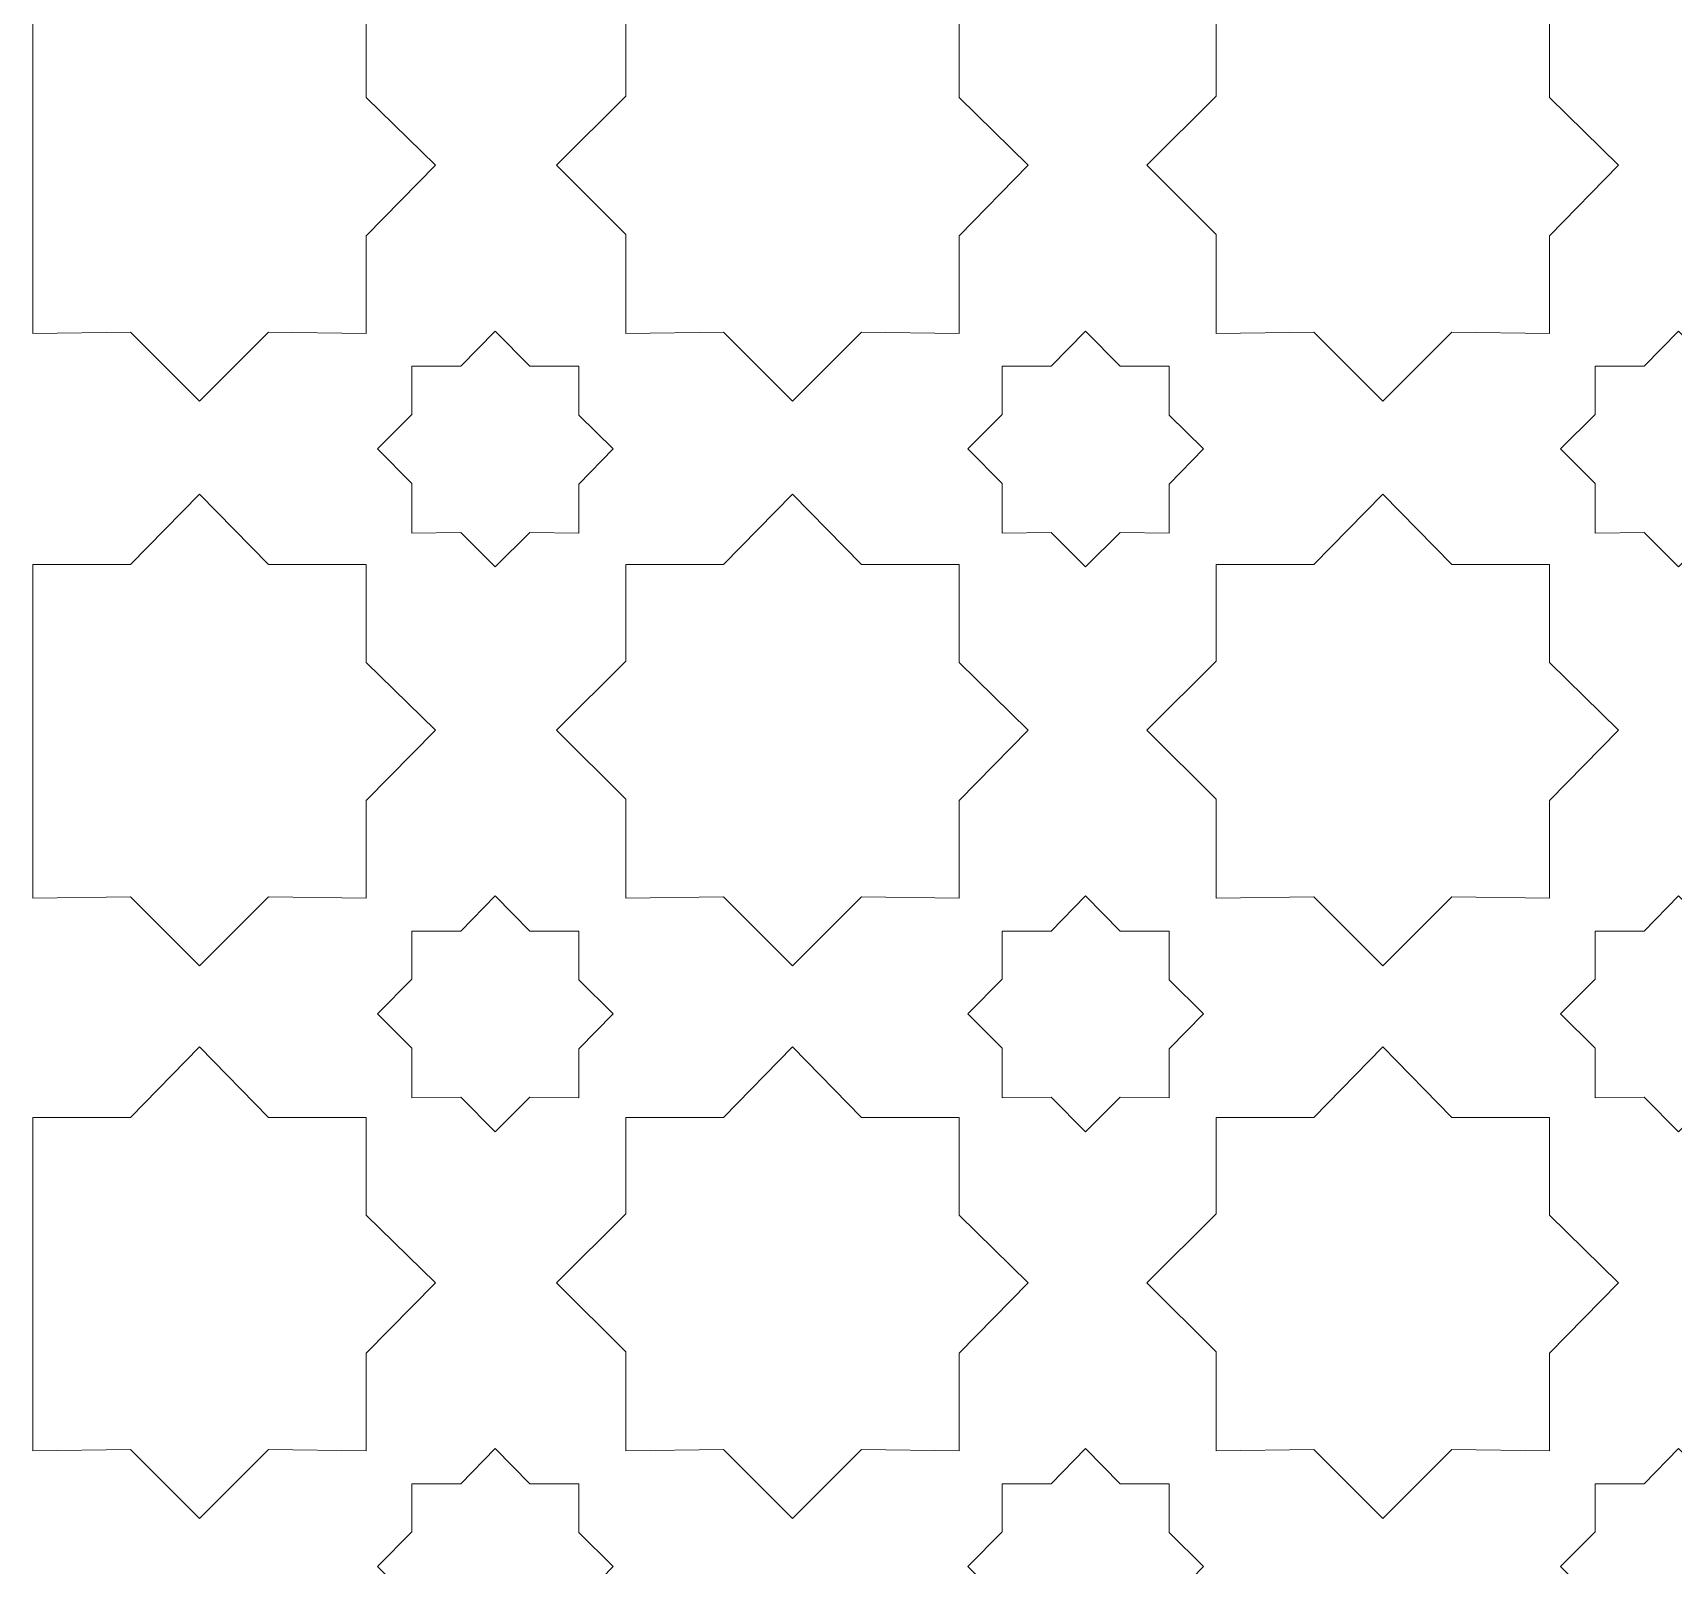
# Model space of a CAD drawing. Header units: centimetres. Extents: x -82 to 82, y -124 to 124.
# Drawn here: x 13.54 to 47.98, y 59.16 to 91.33 of the extents above; entities that cross this region are included whole.
import ezdxf

# ---------------------------------------------------------------- set-up
doc = ezdxf.new("R2010")
doc.units = ezdxf.units.CM
doc.header["$MEASUREMENT"] = 0
doc.layers.add('layer 1', color=7, linetype='Continuous')

msp = doc.modelspace()

# ---------------------------------------------------------------- linework, layer by layer
at = {"layer": 'layer 1', "color": 240, "lineweight": 9}
for points, knots in [([(13.5438, 92.02161), (13.5438, 92.02161), (15.59411, 92.02161), (15.59411, 92.02161), (15.59411, 92.02161), (15.59411, 92.02161), (17.04381, 93.49871), (17.04381, 93.49871), (17.04381, 93.49871), (17.04381, 93.49871), (18.49352, 92.02161), (18.49352, 92.02161), (18.49352, 92.02161), (18.49352, 92.02161), (20.5438, 92.02161), (20.5438, 92.02161), (20.5438, 92.02161), (20.5438, 92.02161), (20.5438, 89.97133), (20.5438, 89.97133), (20.5438, 89.97133), (20.5438, 89.97133), (21.99356, 88.54896), (21.99356, 88.54896), (21.99356, 88.54896), (21.99356, 88.54896), (20.5438, 87.07182), (20.5438, 87.07182), (20.5438, 87.07182), (20.5438, 87.07182), (20.5438, 85.02161), (20.5438, 85.02161), (20.5438, 85.02161), (20.5438, 85.02161), (18.49363, 85.04899), (18.49363, 85.04899), (18.49363, 85.04899), (18.49363, 85.04899), (17.04381, 83.59922), (17.04381, 83.59922), (17.04381, 83.59922), (17.04381, 83.59922), (15.59403, 85.049), (15.59403, 85.049), (15.59403, 85.049), (15.59403, 85.049), (13.5438, 85.02161), (13.5438, 85.02161), (13.5438, 85.02161), (13.5438, 87.35494), (13.54381, 89.68828), (13.5438, 92.02161)], [0, 0, 0, 0, 0.07142857, 0.07142857, 0.07142857, 0.07142857, 0.14285714, 0.14285714, 0.14285714, 0.14285714, 0.21428571, 0.21428571, 0.21428571, 0.21428571, 0.28571429, 0.28571429, 0.28571429, 0.28571429, 0.35714286, 0.35714286, 0.35714286, 0.35714286, 0.42857143, 0.42857143, 0.42857143, 0.42857143, 0.5, 0.5, 0.5, 0.5, 0.57142857, 0.57142857, 0.57142857, 0.57142857, 0.64285714, 0.64285714, 0.64285714, 0.64285714, 0.71428571, 0.71428571, 0.71428571, 0.71428571, 0.78571429, 0.78571429, 0.78571429, 0.78571429, 0.85714286, 0.85714286, 0.85714286, 0.85714286, 1, 1, 1, 1]), ([(25.98981, 89.99869), (25.98981, 89.99869), (25.9898, 92.02161), (25.9898, 92.02161), (25.9898, 92.02161), (25.9898, 92.02161), (28.04011, 92.02161), (28.04011, 92.02161), (28.04011, 92.02161), (28.04011, 92.02161), (29.48981, 93.49871), (29.48981, 93.49871), (29.48981, 93.49871), (29.48981, 93.49871), (30.93952, 92.02161), (30.93952, 92.02161), (30.93952, 92.02161), (30.93952, 92.02161), (32.9898, 92.02161), (32.9898, 92.02161), (32.9898, 92.02161), (32.9898, 92.02161), (32.9898, 89.97133), (32.9898, 89.97133), (32.9898, 89.97133), (32.9898, 89.97133), (34.43956, 88.54896), (34.43956, 88.54896), (34.43956, 88.54896), (34.43956, 88.54896), (32.9898, 87.07182), (32.9898, 87.07182), (32.9898, 87.07182), (32.9898, 87.07182), (32.9898, 85.02161), (32.9898, 85.02161), (32.9898, 85.02161), (32.9898, 85.02161), (30.93963, 85.04899), (30.93963, 85.04899), (30.93963, 85.04899), (30.93963, 85.04899), (29.48981, 83.59922), (29.48981, 83.59922), (29.48981, 83.59922), (29.48981, 83.59922), (28.04003, 85.049), (28.04003, 85.049), (28.04003, 85.049), (28.04003, 85.049), (25.9898, 85.02161), (25.9898, 85.02161), (25.9898, 85.02161), (25.9898, 85.02161), (25.9898, 87.09923), (25.9898, 87.09923), (25.9898, 87.09923), (25.9898, 87.09923), (24.54007, 88.54896), (24.54007, 88.54896), (24.54007, 88.54896), (24.54007, 88.54896), (25.98981, 89.99869), (25.98981, 89.99869)], [0, 0, 0, 0, 0.05882353, 0.05882353, 0.05882353, 0.05882353, 0.11764706, 0.11764706, 0.11764706, 0.11764706, 0.17647059, 0.17647059, 0.17647059, 0.17647059, 0.23529412, 0.23529412, 0.23529412, 0.23529412, 0.29411765, 0.29411765, 0.29411765, 0.29411765, 0.35294118, 0.35294118, 0.35294118, 0.35294118, 0.41176471, 0.41176471, 0.41176471, 0.41176471, 0.47058824, 0.47058824, 0.47058824, 0.47058824, 0.52941176, 0.52941176, 0.52941176, 0.52941176, 0.58823529, 0.58823529, 0.58823529, 0.58823529, 0.64705882, 0.64705882, 0.64705882, 0.64705882, 0.70588235, 0.70588235, 0.70588235, 0.70588235, 0.76470588, 0.76470588, 0.76470588, 0.76470588, 0.82352941, 0.82352941, 0.82352941, 0.82352941, 0.88235294, 0.88235294, 0.88235294, 0.88235294, 1, 1, 1, 1]), ([(38.38181, 89.99869), (38.38181, 89.99869), (38.3818, 92.02161), (38.3818, 92.02161), (38.3818, 92.02161), (38.3818, 92.02161), (40.43211, 92.02161), (40.43211, 92.02161), (40.43211, 92.02161), (40.43211, 92.02161), (41.88181, 93.49871), (41.88181, 93.49871), (41.88181, 93.49871), (41.88181, 93.49871), (43.33152, 92.02161), (43.33152, 92.02161), (43.33152, 92.02161), (43.33152, 92.02161), (45.3818, 92.02161), (45.3818, 92.02161), (45.3818, 92.02161), (45.3818, 92.02161), (45.3818, 89.97133), (45.3818, 89.97133), (45.3818, 89.97133), (45.3818, 89.97133), (46.83156, 88.54896), (46.83156, 88.54896), (46.83156, 88.54896), (46.83156, 88.54896), (45.3818, 87.07182), (45.3818, 87.07182), (45.3818, 87.07182), (45.3818, 87.07182), (45.3818, 85.02161), (45.3818, 85.02161), (45.3818, 85.02161), (45.3818, 85.02161), (43.33163, 85.04899), (43.33163, 85.04899), (43.33163, 85.04899), (43.33163, 85.04899), (41.88181, 83.59922), (41.88181, 83.59922), (41.88181, 83.59922), (41.88181, 83.59922), (40.43203, 85.049), (40.43203, 85.049), (40.43203, 85.049), (40.43203, 85.049), (38.3818, 85.02161), (38.3818, 85.02161), (38.3818, 85.02161), (38.3818, 85.02161), (38.3818, 87.09923), (38.3818, 87.09923), (38.3818, 87.09923), (38.3818, 87.09923), (36.93207, 88.54896), (36.93207, 88.54896), (36.93207, 88.54896), (36.93207, 88.54896), (38.38181, 89.99869), (38.38181, 89.99869)], [0, 0, 0, 0, 0.05882353, 0.05882353, 0.05882353, 0.05882353, 0.11764706, 0.11764706, 0.11764706, 0.11764706, 0.17647059, 0.17647059, 0.17647059, 0.17647059, 0.23529412, 0.23529412, 0.23529412, 0.23529412, 0.29411765, 0.29411765, 0.29411765, 0.29411765, 0.35294118, 0.35294118, 0.35294118, 0.35294118, 0.41176471, 0.41176471, 0.41176471, 0.41176471, 0.47058824, 0.47058824, 0.47058824, 0.47058824, 0.52941176, 0.52941176, 0.52941176, 0.52941176, 0.58823529, 0.58823529, 0.58823529, 0.58823529, 0.64705882, 0.64705882, 0.64705882, 0.64705882, 0.70588235, 0.70588235, 0.70588235, 0.70588235, 0.76470588, 0.76470588, 0.76470588, 0.76470588, 0.82352941, 0.82352941, 0.82352941, 0.82352941, 0.88235294, 0.88235294, 0.88235294, 0.88235294, 1, 1, 1, 1]), ([(21.50243, 83.31886), (21.50243, 83.31886), (21.50243, 84.33037), (21.50243, 84.33037), (21.50243, 84.33037), (21.50243, 84.33037), (22.52764, 84.33037), (22.52764, 84.33037), (22.52764, 84.33037), (22.52764, 84.33037), (23.25252, 85.06896), (23.25252, 85.06896), (23.25252, 85.06896), (23.25252, 85.06896), (23.97742, 84.33037), (23.97742, 84.33037), (23.97742, 84.33037), (23.97742, 84.33037), (25.00261, 84.33037), (25.00261, 84.33037), (25.00261, 84.33037), (25.00261, 84.33037), (25.00261, 83.30518), (25.00261, 83.30518), (25.00261, 83.30518), (25.00261, 83.30518), (25.72753, 82.59396), (25.72753, 82.59396), (25.72753, 82.59396), (25.72753, 82.59396), (25.00261, 81.85535), (25.00261, 81.85535), (25.00261, 81.85535), (25.00261, 81.85535), (25.00261, 80.83019), (25.00261, 80.83019), (25.00261, 80.83019), (25.00261, 80.83019), (23.97747, 80.84388), (23.97747, 80.84388), (23.97747, 80.84388), (23.97747, 80.84388), (23.25252, 80.11896), (23.25252, 80.11896), (23.25252, 80.11896), (23.25252, 80.11896), (22.5276, 80.84389), (22.5276, 80.84389), (22.5276, 80.84389), (22.5276, 80.84389), (21.50243, 80.83019), (21.50243, 80.83019), (21.50243, 80.83019), (21.50243, 80.83019), (21.50243, 81.86906), (21.50243, 81.86906), (21.50243, 81.86906), (21.50243, 81.86906), (20.77753, 82.59396), (20.77753, 82.59396), (20.77753, 82.59396), (20.77753, 82.59396), (21.50243, 83.31886), (21.50243, 83.31886)], [0, 0, 0, 0, 0.05882353, 0.05882353, 0.05882353, 0.05882353, 0.11764706, 0.11764706, 0.11764706, 0.11764706, 0.17647059, 0.17647059, 0.17647059, 0.17647059, 0.23529412, 0.23529412, 0.23529412, 0.23529412, 0.29411765, 0.29411765, 0.29411765, 0.29411765, 0.35294118, 0.35294118, 0.35294118, 0.35294118, 0.41176471, 0.41176471, 0.41176471, 0.41176471, 0.47058824, 0.47058824, 0.47058824, 0.47058824, 0.52941176, 0.52941176, 0.52941176, 0.52941176, 0.58823529, 0.58823529, 0.58823529, 0.58823529, 0.64705882, 0.64705882, 0.64705882, 0.64705882, 0.70588235, 0.70588235, 0.70588235, 0.70588235, 0.76470588, 0.76470588, 0.76470588, 0.76470588, 0.82352941, 0.82352941, 0.82352941, 0.82352941, 0.88235294, 0.88235294, 0.88235294, 0.88235294, 1, 1, 1, 1]), ([(33.89443, 83.31886), (33.89443, 83.31886), (33.89443, 84.33037), (33.89443, 84.33037), (33.89443, 84.33037), (33.89443, 84.33037), (34.91964, 84.33037), (34.91964, 84.33037), (34.91964, 84.33037), (34.91964, 84.33037), (35.64452, 85.06896), (35.64452, 85.06896), (35.64452, 85.06896), (35.64452, 85.06896), (36.36942, 84.33037), (36.36942, 84.33037), (36.36942, 84.33037), (36.36942, 84.33037), (37.39461, 84.33037), (37.39461, 84.33037), (37.39461, 84.33037), (37.39461, 84.33037), (37.39461, 83.30518), (37.39461, 83.30518), (37.39461, 83.30518), (37.39461, 83.30518), (38.11953, 82.59396), (38.11953, 82.59396), (38.11953, 82.59396), (38.11953, 82.59396), (37.39461, 81.85535), (37.39461, 81.85535), (37.39461, 81.85535), (37.39461, 81.85535), (37.39461, 80.83019), (37.39461, 80.83019), (37.39461, 80.83019), (37.39461, 80.83019), (36.36947, 80.84388), (36.36947, 80.84388), (36.36947, 80.84388), (36.36947, 80.84388), (35.64452, 80.11896), (35.64452, 80.11896), (35.64452, 80.11896), (35.64452, 80.11896), (34.9196, 80.84389), (34.9196, 80.84389), (34.9196, 80.84389), (34.9196, 80.84389), (33.89443, 80.83019), (33.89443, 80.83019), (33.89443, 80.83019), (33.89443, 80.83019), (33.89443, 81.86906), (33.89443, 81.86906), (33.89443, 81.86906), (33.89443, 81.86906), (33.16953, 82.59396), (33.16953, 82.59396), (33.16953, 82.59396), (33.16953, 82.59396), (33.89443, 83.31886), (33.89443, 83.31886)], [0, 0, 0, 0, 0.05882353, 0.05882353, 0.05882353, 0.05882353, 0.11764706, 0.11764706, 0.11764706, 0.11764706, 0.17647059, 0.17647059, 0.17647059, 0.17647059, 0.23529412, 0.23529412, 0.23529412, 0.23529412, 0.29411765, 0.29411765, 0.29411765, 0.29411765, 0.35294118, 0.35294118, 0.35294118, 0.35294118, 0.41176471, 0.41176471, 0.41176471, 0.41176471, 0.47058824, 0.47058824, 0.47058824, 0.47058824, 0.52941176, 0.52941176, 0.52941176, 0.52941176, 0.58823529, 0.58823529, 0.58823529, 0.58823529, 0.64705882, 0.64705882, 0.64705882, 0.64705882, 0.70588235, 0.70588235, 0.70588235, 0.70588235, 0.76470588, 0.76470588, 0.76470588, 0.76470588, 0.82352941, 0.82352941, 0.82352941, 0.82352941, 0.88235294, 0.88235294, 0.88235294, 0.88235294, 1, 1, 1, 1]), ([(46.34043, 83.31886), (46.34043, 83.31886), (46.34043, 84.33037), (46.34043, 84.33037), (46.34043, 84.33037), (46.34043, 84.33037), (47.36564, 84.33037), (47.36564, 84.33037), (47.36564, 84.33037), (47.36564, 84.33037), (48.09052, 85.06896), (48.09052, 85.06896), (48.09052, 85.06896), (48.09052, 85.06896), (48.81542, 84.33037), (48.81542, 84.33037), (48.81542, 84.33037), (48.81542, 84.33037), (49.84061, 84.33037), (49.84061, 84.33037), (49.84061, 84.33037), (49.84061, 84.33037), (49.84061, 83.30518), (49.84061, 83.30518), (49.84061, 83.30518), (49.84061, 83.30518), (50.56553, 82.59396), (50.56553, 82.59396), (50.56553, 82.59396), (50.56553, 82.59396), (49.84061, 81.85535), (49.84061, 81.85535), (49.84061, 81.85535), (49.84061, 81.85535), (49.84061, 80.83019), (49.84061, 80.83019), (49.84061, 80.83019), (49.84061, 80.83019), (48.81547, 80.84388), (48.81547, 80.84388), (48.81547, 80.84388), (48.81547, 80.84388), (48.09052, 80.11896), (48.09052, 80.11896), (48.09052, 80.11896), (48.09052, 80.11896), (47.3656, 80.84389), (47.3656, 80.84389), (47.3656, 80.84389), (47.3656, 80.84389), (46.34043, 80.83019), (46.34043, 80.83019), (46.34043, 80.83019), (46.34043, 80.83019), (46.34043, 81.86906), (46.34043, 81.86906), (46.34043, 81.86906), (46.34043, 81.86906), (45.61553, 82.59396), (45.61553, 82.59396), (45.61553, 82.59396), (45.61553, 82.59396), (46.34043, 83.31886), (46.34043, 83.31886)], [0, 0, 0, 0, 0.05882353, 0.05882353, 0.05882353, 0.05882353, 0.11764706, 0.11764706, 0.11764706, 0.11764706, 0.17647059, 0.17647059, 0.17647059, 0.17647059, 0.23529412, 0.23529412, 0.23529412, 0.23529412, 0.29411765, 0.29411765, 0.29411765, 0.29411765, 0.35294118, 0.35294118, 0.35294118, 0.35294118, 0.41176471, 0.41176471, 0.41176471, 0.41176471, 0.47058824, 0.47058824, 0.47058824, 0.47058824, 0.52941176, 0.52941176, 0.52941176, 0.52941176, 0.58823529, 0.58823529, 0.58823529, 0.58823529, 0.64705882, 0.64705882, 0.64705882, 0.64705882, 0.70588235, 0.70588235, 0.70588235, 0.70588235, 0.76470588, 0.76470588, 0.76470588, 0.76470588, 0.82352941, 0.82352941, 0.82352941, 0.82352941, 0.88235294, 0.88235294, 0.88235294, 0.88235294, 1, 1, 1, 1]), ([(13.5438, 80.16591), (13.5438, 80.16591), (15.59411, 80.16591), (15.59411, 80.16591), (15.59411, 80.16591), (15.59411, 80.16591), (17.04381, 81.64301), (17.04381, 81.64301), (17.04381, 81.64301), (17.04381, 81.64301), (18.49352, 80.16591), (18.49352, 80.16591), (18.49352, 80.16591), (18.49352, 80.16591), (20.5438, 80.16591), (20.5438, 80.16591), (20.5438, 80.16591), (20.5438, 80.16591), (20.5438, 78.11563), (20.5438, 78.11563), (20.5438, 78.11563), (20.5438, 78.11563), (21.99356, 76.69326), (21.99356, 76.69326), (21.99356, 76.69326), (21.99356, 76.69326), (20.5438, 75.21612), (20.5438, 75.21612), (20.5438, 75.21612), (20.5438, 75.21612), (20.5438, 73.16591), (20.5438, 73.16591), (20.5438, 73.16591), (20.5438, 73.16591), (18.49363, 73.19329), (18.49363, 73.19329), (18.49363, 73.19329), (18.49363, 73.19329), (17.04381, 71.74352), (17.04381, 71.74352), (17.04381, 71.74352), (17.04381, 71.74352), (15.59403, 73.1933), (15.59403, 73.1933), (15.59403, 73.1933), (15.59403, 73.1933), (13.5438, 73.16591), (13.5438, 73.16591), (13.5438, 73.16591), (13.5438, 75.49924), (13.54381, 77.83258), (13.5438, 80.16591)], [0, 0, 0, 0, 0.07142857, 0.07142857, 0.07142857, 0.07142857, 0.14285714, 0.14285714, 0.14285714, 0.14285714, 0.21428571, 0.21428571, 0.21428571, 0.21428571, 0.28571429, 0.28571429, 0.28571429, 0.28571429, 0.35714286, 0.35714286, 0.35714286, 0.35714286, 0.42857143, 0.42857143, 0.42857143, 0.42857143, 0.5, 0.5, 0.5, 0.5, 0.57142857, 0.57142857, 0.57142857, 0.57142857, 0.64285714, 0.64285714, 0.64285714, 0.64285714, 0.71428571, 0.71428571, 0.71428571, 0.71428571, 0.78571429, 0.78571429, 0.78571429, 0.78571429, 0.85714286, 0.85714286, 0.85714286, 0.85714286, 1, 1, 1, 1]), ([(25.98981, 78.14299), (25.98981, 78.14299), (25.9898, 80.16591), (25.9898, 80.16591), (25.9898, 80.16591), (25.9898, 80.16591), (28.04011, 80.16591), (28.04011, 80.16591), (28.04011, 80.16591), (28.04011, 80.16591), (29.48981, 81.64301), (29.48981, 81.64301), (29.48981, 81.64301), (29.48981, 81.64301), (30.93952, 80.16591), (30.93952, 80.16591), (30.93952, 80.16591), (30.93952, 80.16591), (32.9898, 80.16591), (32.9898, 80.16591), (32.9898, 80.16591), (32.9898, 80.16591), (32.9898, 78.11563), (32.9898, 78.11563), (32.9898, 78.11563), (32.9898, 78.11563), (34.43956, 76.69326), (34.43956, 76.69326), (34.43956, 76.69326), (34.43956, 76.69326), (32.9898, 75.21612), (32.9898, 75.21612), (32.9898, 75.21612), (32.9898, 75.21612), (32.9898, 73.16591), (32.9898, 73.16591), (32.9898, 73.16591), (32.9898, 73.16591), (30.93963, 73.19329), (30.93963, 73.19329), (30.93963, 73.19329), (30.93963, 73.19329), (29.48981, 71.74352), (29.48981, 71.74352), (29.48981, 71.74352), (29.48981, 71.74352), (28.04003, 73.1933), (28.04003, 73.1933), (28.04003, 73.1933), (28.04003, 73.1933), (25.9898, 73.16591), (25.9898, 73.16591), (25.9898, 73.16591), (25.9898, 73.16591), (25.9898, 75.24353), (25.9898, 75.24353), (25.9898, 75.24353), (25.9898, 75.24353), (24.54007, 76.69326), (24.54007, 76.69326), (24.54007, 76.69326), (24.54007, 76.69326), (25.98981, 78.14299), (25.98981, 78.14299)], [0, 0, 0, 0, 0.05882353, 0.05882353, 0.05882353, 0.05882353, 0.11764706, 0.11764706, 0.11764706, 0.11764706, 0.17647059, 0.17647059, 0.17647059, 0.17647059, 0.23529412, 0.23529412, 0.23529412, 0.23529412, 0.29411765, 0.29411765, 0.29411765, 0.29411765, 0.35294118, 0.35294118, 0.35294118, 0.35294118, 0.41176471, 0.41176471, 0.41176471, 0.41176471, 0.47058824, 0.47058824, 0.47058824, 0.47058824, 0.52941176, 0.52941176, 0.52941176, 0.52941176, 0.58823529, 0.58823529, 0.58823529, 0.58823529, 0.64705882, 0.64705882, 0.64705882, 0.64705882, 0.70588235, 0.70588235, 0.70588235, 0.70588235, 0.76470588, 0.76470588, 0.76470588, 0.76470588, 0.82352941, 0.82352941, 0.82352941, 0.82352941, 0.88235294, 0.88235294, 0.88235294, 0.88235294, 1, 1, 1, 1]), ([(38.38181, 78.14299), (38.38181, 78.14299), (38.3818, 80.16591), (38.3818, 80.16591), (38.3818, 80.16591), (38.3818, 80.16591), (40.43211, 80.16591), (40.43211, 80.16591), (40.43211, 80.16591), (40.43211, 80.16591), (41.88181, 81.64301), (41.88181, 81.64301), (41.88181, 81.64301), (41.88181, 81.64301), (43.33152, 80.16591), (43.33152, 80.16591), (43.33152, 80.16591), (43.33152, 80.16591), (45.3818, 80.16591), (45.3818, 80.16591), (45.3818, 80.16591), (45.3818, 80.16591), (45.3818, 78.11563), (45.3818, 78.11563), (45.3818, 78.11563), (45.3818, 78.11563), (46.83156, 76.69326), (46.83156, 76.69326), (46.83156, 76.69326), (46.83156, 76.69326), (45.3818, 75.21612), (45.3818, 75.21612), (45.3818, 75.21612), (45.3818, 75.21612), (45.3818, 73.16591), (45.3818, 73.16591), (45.3818, 73.16591), (45.3818, 73.16591), (43.33163, 73.19329), (43.33163, 73.19329), (43.33163, 73.19329), (43.33163, 73.19329), (41.88181, 71.74352), (41.88181, 71.74352), (41.88181, 71.74352), (41.88181, 71.74352), (40.43203, 73.1933), (40.43203, 73.1933), (40.43203, 73.1933), (40.43203, 73.1933), (38.3818, 73.16591), (38.3818, 73.16591), (38.3818, 73.16591), (38.3818, 73.16591), (38.3818, 75.24353), (38.3818, 75.24353), (38.3818, 75.24353), (38.3818, 75.24353), (36.93207, 76.69326), (36.93207, 76.69326), (36.93207, 76.69326), (36.93207, 76.69326), (38.38181, 78.14299), (38.38181, 78.14299)], [0, 0, 0, 0, 0.05882353, 0.05882353, 0.05882353, 0.05882353, 0.11764706, 0.11764706, 0.11764706, 0.11764706, 0.17647059, 0.17647059, 0.17647059, 0.17647059, 0.23529412, 0.23529412, 0.23529412, 0.23529412, 0.29411765, 0.29411765, 0.29411765, 0.29411765, 0.35294118, 0.35294118, 0.35294118, 0.35294118, 0.41176471, 0.41176471, 0.41176471, 0.41176471, 0.47058824, 0.47058824, 0.47058824, 0.47058824, 0.52941176, 0.52941176, 0.52941176, 0.52941176, 0.58823529, 0.58823529, 0.58823529, 0.58823529, 0.64705882, 0.64705882, 0.64705882, 0.64705882, 0.70588235, 0.70588235, 0.70588235, 0.70588235, 0.76470588, 0.76470588, 0.76470588, 0.76470588, 0.82352941, 0.82352941, 0.82352941, 0.82352941, 0.88235294, 0.88235294, 0.88235294, 0.88235294, 1, 1, 1, 1]), ([(21.50243, 71.46316), (21.50243, 71.46316), (21.50243, 72.47467), (21.50243, 72.47467), (21.50243, 72.47467), (21.50243, 72.47467), (22.52764, 72.47467), (22.52764, 72.47467), (22.52764, 72.47467), (22.52764, 72.47467), (23.25252, 73.21326), (23.25252, 73.21326), (23.25252, 73.21326), (23.25252, 73.21326), (23.97742, 72.47467), (23.97742, 72.47467), (23.97742, 72.47467), (23.97742, 72.47467), (25.00261, 72.47467), (25.00261, 72.47467), (25.00261, 72.47467), (25.00261, 72.47467), (25.00261, 71.44948), (25.00261, 71.44948), (25.00261, 71.44948), (25.00261, 71.44948), (25.72753, 70.73826), (25.72753, 70.73826), (25.72753, 70.73826), (25.72753, 70.73826), (25.00261, 69.99965), (25.00261, 69.99965), (25.00261, 69.99965), (25.00261, 69.99965), (25.00261, 68.97449), (25.00261, 68.97449), (25.00261, 68.97449), (25.00261, 68.97449), (23.97747, 68.98818), (23.97747, 68.98818), (23.97747, 68.98818), (23.97747, 68.98818), (23.25252, 68.26326), (23.25252, 68.26326), (23.25252, 68.26326), (23.25252, 68.26326), (22.5276, 68.98819), (22.5276, 68.98819), (22.5276, 68.98819), (22.5276, 68.98819), (21.50243, 68.97449), (21.50243, 68.97449), (21.50243, 68.97449), (21.50243, 68.97449), (21.50243, 70.01336), (21.50243, 70.01336), (21.50243, 70.01336), (21.50243, 70.01336), (20.77753, 70.73826), (20.77753, 70.73826), (20.77753, 70.73826), (20.77753, 70.73826), (21.50243, 71.46316), (21.50243, 71.46316)], [0, 0, 0, 0, 0.05882353, 0.05882353, 0.05882353, 0.05882353, 0.11764706, 0.11764706, 0.11764706, 0.11764706, 0.17647059, 0.17647059, 0.17647059, 0.17647059, 0.23529412, 0.23529412, 0.23529412, 0.23529412, 0.29411765, 0.29411765, 0.29411765, 0.29411765, 0.35294118, 0.35294118, 0.35294118, 0.35294118, 0.41176471, 0.41176471, 0.41176471, 0.41176471, 0.47058824, 0.47058824, 0.47058824, 0.47058824, 0.52941176, 0.52941176, 0.52941176, 0.52941176, 0.58823529, 0.58823529, 0.58823529, 0.58823529, 0.64705882, 0.64705882, 0.64705882, 0.64705882, 0.70588235, 0.70588235, 0.70588235, 0.70588235, 0.76470588, 0.76470588, 0.76470588, 0.76470588, 0.82352941, 0.82352941, 0.82352941, 0.82352941, 0.88235294, 0.88235294, 0.88235294, 0.88235294, 1, 1, 1, 1]), ([(33.89443, 71.46316), (33.89443, 71.46316), (33.89443, 72.47467), (33.89443, 72.47467), (33.89443, 72.47467), (33.89443, 72.47467), (34.91964, 72.47467), (34.91964, 72.47467), (34.91964, 72.47467), (34.91964, 72.47467), (35.64452, 73.21326), (35.64452, 73.21326), (35.64452, 73.21326), (35.64452, 73.21326), (36.36942, 72.47467), (36.36942, 72.47467), (36.36942, 72.47467), (36.36942, 72.47467), (37.39461, 72.47467), (37.39461, 72.47467), (37.39461, 72.47467), (37.39461, 72.47467), (37.39461, 71.44948), (37.39461, 71.44948), (37.39461, 71.44948), (37.39461, 71.44948), (38.11953, 70.73826), (38.11953, 70.73826), (38.11953, 70.73826), (38.11953, 70.73826), (37.39461, 69.99965), (37.39461, 69.99965), (37.39461, 69.99965), (37.39461, 69.99965), (37.39461, 68.97449), (37.39461, 68.97449), (37.39461, 68.97449), (37.39461, 68.97449), (36.36947, 68.98818), (36.36947, 68.98818), (36.36947, 68.98818), (36.36947, 68.98818), (35.64452, 68.26326), (35.64452, 68.26326), (35.64452, 68.26326), (35.64452, 68.26326), (34.9196, 68.98819), (34.9196, 68.98819), (34.9196, 68.98819), (34.9196, 68.98819), (33.89443, 68.97449), (33.89443, 68.97449), (33.89443, 68.97449), (33.89443, 68.97449), (33.89443, 70.01336), (33.89443, 70.01336), (33.89443, 70.01336), (33.89443, 70.01336), (33.16953, 70.73826), (33.16953, 70.73826), (33.16953, 70.73826), (33.16953, 70.73826), (33.89443, 71.46316), (33.89443, 71.46316)], [0, 0, 0, 0, 0.05882353, 0.05882353, 0.05882353, 0.05882353, 0.11764706, 0.11764706, 0.11764706, 0.11764706, 0.17647059, 0.17647059, 0.17647059, 0.17647059, 0.23529412, 0.23529412, 0.23529412, 0.23529412, 0.29411765, 0.29411765, 0.29411765, 0.29411765, 0.35294118, 0.35294118, 0.35294118, 0.35294118, 0.41176471, 0.41176471, 0.41176471, 0.41176471, 0.47058824, 0.47058824, 0.47058824, 0.47058824, 0.52941176, 0.52941176, 0.52941176, 0.52941176, 0.58823529, 0.58823529, 0.58823529, 0.58823529, 0.64705882, 0.64705882, 0.64705882, 0.64705882, 0.70588235, 0.70588235, 0.70588235, 0.70588235, 0.76470588, 0.76470588, 0.76470588, 0.76470588, 0.82352941, 0.82352941, 0.82352941, 0.82352941, 0.88235294, 0.88235294, 0.88235294, 0.88235294, 1, 1, 1, 1]), ([(46.34043, 71.46316), (46.34043, 71.46316), (46.34043, 72.47467), (46.34043, 72.47467), (46.34043, 72.47467), (46.34043, 72.47467), (47.36564, 72.47467), (47.36564, 72.47467), (47.36564, 72.47467), (47.36564, 72.47467), (48.09052, 73.21326), (48.09052, 73.21326), (48.09052, 73.21326), (48.09052, 73.21326), (48.81542, 72.47467), (48.81542, 72.47467), (48.81542, 72.47467), (48.81542, 72.47467), (49.84061, 72.47467), (49.84061, 72.47467), (49.84061, 72.47467), (49.84061, 72.47467), (49.84061, 71.44948), (49.84061, 71.44948), (49.84061, 71.44948), (49.84061, 71.44948), (50.56553, 70.73826), (50.56553, 70.73826), (50.56553, 70.73826), (50.56553, 70.73826), (49.84061, 69.99965), (49.84061, 69.99965), (49.84061, 69.99965), (49.84061, 69.99965), (49.84061, 68.97449), (49.84061, 68.97449), (49.84061, 68.97449), (49.84061, 68.97449), (48.81547, 68.98818), (48.81547, 68.98818), (48.81547, 68.98818), (48.81547, 68.98818), (48.09052, 68.26326), (48.09052, 68.26326), (48.09052, 68.26326), (48.09052, 68.26326), (47.3656, 68.98819), (47.3656, 68.98819), (47.3656, 68.98819), (47.3656, 68.98819), (46.34043, 68.97449), (46.34043, 68.97449), (46.34043, 68.97449), (46.34043, 68.97449), (46.34043, 70.01336), (46.34043, 70.01336), (46.34043, 70.01336), (46.34043, 70.01336), (45.61553, 70.73826), (45.61553, 70.73826), (45.61553, 70.73826), (45.61553, 70.73826), (46.34043, 71.46316), (46.34043, 71.46316)], [0, 0, 0, 0, 0.05882353, 0.05882353, 0.05882353, 0.05882353, 0.11764706, 0.11764706, 0.11764706, 0.11764706, 0.17647059, 0.17647059, 0.17647059, 0.17647059, 0.23529412, 0.23529412, 0.23529412, 0.23529412, 0.29411765, 0.29411765, 0.29411765, 0.29411765, 0.35294118, 0.35294118, 0.35294118, 0.35294118, 0.41176471, 0.41176471, 0.41176471, 0.41176471, 0.47058824, 0.47058824, 0.47058824, 0.47058824, 0.52941176, 0.52941176, 0.52941176, 0.52941176, 0.58823529, 0.58823529, 0.58823529, 0.58823529, 0.64705882, 0.64705882, 0.64705882, 0.64705882, 0.70588235, 0.70588235, 0.70588235, 0.70588235, 0.76470588, 0.76470588, 0.76470588, 0.76470588, 0.82352941, 0.82352941, 0.82352941, 0.82352941, 0.88235294, 0.88235294, 0.88235294, 0.88235294, 1, 1, 1, 1]), ([(13.5438, 68.56421), (13.5438, 68.56421), (15.59411, 68.56421), (15.59411, 68.56421), (15.59411, 68.56421), (15.59411, 68.56421), (17.04381, 70.04131), (17.04381, 70.04131), (17.04381, 70.04131), (17.04381, 70.04131), (18.49352, 68.56421), (18.49352, 68.56421), (18.49352, 68.56421), (18.49352, 68.56421), (20.5438, 68.56421), (20.5438, 68.56421), (20.5438, 68.56421), (20.5438, 68.56421), (20.5438, 66.51393), (20.5438, 66.51393), (20.5438, 66.51393), (20.5438, 66.51393), (21.99356, 65.09156), (21.99356, 65.09156), (21.99356, 65.09156), (21.99356, 65.09156), (20.5438, 63.61442), (20.5438, 63.61442), (20.5438, 63.61442), (20.5438, 63.61442), (20.5438, 61.56421), (20.5438, 61.56421), (20.5438, 61.56421), (20.5438, 61.56421), (18.49363, 61.59159), (18.49363, 61.59159), (18.49363, 61.59159), (18.49363, 61.59159), (17.04381, 60.14182), (17.04381, 60.14182), (17.04381, 60.14182), (17.04381, 60.14182), (15.59403, 61.5916), (15.59403, 61.5916), (15.59403, 61.5916), (15.59403, 61.5916), (13.5438, 61.56421), (13.5438, 61.56421), (13.5438, 61.56421), (13.5438, 63.89754), (13.54381, 66.23088), (13.5438, 68.56421)], [0, 0, 0, 0, 0.07142857, 0.07142857, 0.07142857, 0.07142857, 0.14285714, 0.14285714, 0.14285714, 0.14285714, 0.21428571, 0.21428571, 0.21428571, 0.21428571, 0.28571429, 0.28571429, 0.28571429, 0.28571429, 0.35714286, 0.35714286, 0.35714286, 0.35714286, 0.42857143, 0.42857143, 0.42857143, 0.42857143, 0.5, 0.5, 0.5, 0.5, 0.57142857, 0.57142857, 0.57142857, 0.57142857, 0.64285714, 0.64285714, 0.64285714, 0.64285714, 0.71428571, 0.71428571, 0.71428571, 0.71428571, 0.78571429, 0.78571429, 0.78571429, 0.78571429, 0.85714286, 0.85714286, 0.85714286, 0.85714286, 1, 1, 1, 1]), ([(25.98981, 66.54129), (25.98981, 66.54129), (25.9898, 68.56421), (25.9898, 68.56421), (25.9898, 68.56421), (25.9898, 68.56421), (28.04011, 68.56421), (28.04011, 68.56421), (28.04011, 68.56421), (28.04011, 68.56421), (29.48981, 70.04131), (29.48981, 70.04131), (29.48981, 70.04131), (29.48981, 70.04131), (30.93952, 68.56421), (30.93952, 68.56421), (30.93952, 68.56421), (30.93952, 68.56421), (32.9898, 68.56421), (32.9898, 68.56421), (32.9898, 68.56421), (32.9898, 68.56421), (32.9898, 66.51393), (32.9898, 66.51393), (32.9898, 66.51393), (32.9898, 66.51393), (34.43956, 65.09156), (34.43956, 65.09156), (34.43956, 65.09156), (34.43956, 65.09156), (32.9898, 63.61442), (32.9898, 63.61442), (32.9898, 63.61442), (32.9898, 63.61442), (32.9898, 61.56421), (32.9898, 61.56421), (32.9898, 61.56421), (32.9898, 61.56421), (30.93963, 61.59159), (30.93963, 61.59159), (30.93963, 61.59159), (30.93963, 61.59159), (29.48981, 60.14182), (29.48981, 60.14182), (29.48981, 60.14182), (29.48981, 60.14182), (28.04003, 61.5916), (28.04003, 61.5916), (28.04003, 61.5916), (28.04003, 61.5916), (25.9898, 61.56421), (25.9898, 61.56421), (25.9898, 61.56421), (25.9898, 61.56421), (25.9898, 63.64183), (25.9898, 63.64183), (25.9898, 63.64183), (25.9898, 63.64183), (24.54007, 65.09156), (24.54007, 65.09156), (24.54007, 65.09156), (24.54007, 65.09156), (25.98981, 66.54129), (25.98981, 66.54129)], [0, 0, 0, 0, 0.05882353, 0.05882353, 0.05882353, 0.05882353, 0.11764706, 0.11764706, 0.11764706, 0.11764706, 0.17647059, 0.17647059, 0.17647059, 0.17647059, 0.23529412, 0.23529412, 0.23529412, 0.23529412, 0.29411765, 0.29411765, 0.29411765, 0.29411765, 0.35294118, 0.35294118, 0.35294118, 0.35294118, 0.41176471, 0.41176471, 0.41176471, 0.41176471, 0.47058824, 0.47058824, 0.47058824, 0.47058824, 0.52941176, 0.52941176, 0.52941176, 0.52941176, 0.58823529, 0.58823529, 0.58823529, 0.58823529, 0.64705882, 0.64705882, 0.64705882, 0.64705882, 0.70588235, 0.70588235, 0.70588235, 0.70588235, 0.76470588, 0.76470588, 0.76470588, 0.76470588, 0.82352941, 0.82352941, 0.82352941, 0.82352941, 0.88235294, 0.88235294, 0.88235294, 0.88235294, 1, 1, 1, 1]), ([(38.38181, 66.54129), (38.38181, 66.54129), (38.3818, 68.56421), (38.3818, 68.56421), (38.3818, 68.56421), (38.3818, 68.56421), (40.43211, 68.56421), (40.43211, 68.56421), (40.43211, 68.56421), (40.43211, 68.56421), (41.88181, 70.04131), (41.88181, 70.04131), (41.88181, 70.04131), (41.88181, 70.04131), (43.33152, 68.56421), (43.33152, 68.56421), (43.33152, 68.56421), (43.33152, 68.56421), (45.3818, 68.56421), (45.3818, 68.56421), (45.3818, 68.56421), (45.3818, 68.56421), (45.3818, 66.51393), (45.3818, 66.51393), (45.3818, 66.51393), (45.3818, 66.51393), (46.83156, 65.09156), (46.83156, 65.09156), (46.83156, 65.09156), (46.83156, 65.09156), (45.3818, 63.61442), (45.3818, 63.61442), (45.3818, 63.61442), (45.3818, 63.61442), (45.3818, 61.56421), (45.3818, 61.56421), (45.3818, 61.56421), (45.3818, 61.56421), (43.33163, 61.59159), (43.33163, 61.59159), (43.33163, 61.59159), (43.33163, 61.59159), (41.88181, 60.14182), (41.88181, 60.14182), (41.88181, 60.14182), (41.88181, 60.14182), (40.43203, 61.5916), (40.43203, 61.5916), (40.43203, 61.5916), (40.43203, 61.5916), (38.3818, 61.56421), (38.3818, 61.56421), (38.3818, 61.56421), (38.3818, 61.56421), (38.3818, 63.64183), (38.3818, 63.64183), (38.3818, 63.64183), (38.3818, 63.64183), (36.93207, 65.09156), (36.93207, 65.09156), (36.93207, 65.09156), (36.93207, 65.09156), (38.38181, 66.54129), (38.38181, 66.54129)], [0, 0, 0, 0, 0.05882353, 0.05882353, 0.05882353, 0.05882353, 0.11764706, 0.11764706, 0.11764706, 0.11764706, 0.17647059, 0.17647059, 0.17647059, 0.17647059, 0.23529412, 0.23529412, 0.23529412, 0.23529412, 0.29411765, 0.29411765, 0.29411765, 0.29411765, 0.35294118, 0.35294118, 0.35294118, 0.35294118, 0.41176471, 0.41176471, 0.41176471, 0.41176471, 0.47058824, 0.47058824, 0.47058824, 0.47058824, 0.52941176, 0.52941176, 0.52941176, 0.52941176, 0.58823529, 0.58823529, 0.58823529, 0.58823529, 0.64705882, 0.64705882, 0.64705882, 0.64705882, 0.70588235, 0.70588235, 0.70588235, 0.70588235, 0.76470588, 0.76470588, 0.76470588, 0.76470588, 0.82352941, 0.82352941, 0.82352941, 0.82352941, 0.88235294, 0.88235294, 0.88235294, 0.88235294, 1, 1, 1, 1]), ([(21.50243, 59.86146), (21.50243, 59.86146), (21.50243, 60.87297), (21.50243, 60.87297), (21.50243, 60.87297), (21.50243, 60.87297), (22.52764, 60.87297), (22.52764, 60.87297), (22.52764, 60.87297), (22.52764, 60.87297), (23.25252, 61.61156), (23.25252, 61.61156), (23.25252, 61.61156), (23.25252, 61.61156), (23.97742, 60.87297), (23.97742, 60.87297), (23.97742, 60.87297), (23.97742, 60.87297), (25.00261, 60.87297), (25.00261, 60.87297), (25.00261, 60.87297), (25.00261, 60.87297), (25.00261, 59.84778), (25.00261, 59.84778), (25.00261, 59.84778), (25.00261, 59.84778), (25.72753, 59.13656), (25.72753, 59.13656), (25.72753, 59.13656), (25.72753, 59.13656), (25.00261, 58.39795), (25.00261, 58.39795), (25.00261, 58.39795), (25.00261, 58.39795), (25.00261, 57.37279), (25.00261, 57.37279), (25.00261, 57.37279), (25.00261, 57.37279), (23.97747, 57.38648), (23.97747, 57.38648), (23.97747, 57.38648), (23.97747, 57.38648), (23.25252, 56.66156), (23.25252, 56.66156), (23.25252, 56.66156), (23.25252, 56.66156), (22.5276, 57.38649), (22.5276, 57.38649), (22.5276, 57.38649), (22.5276, 57.38649), (21.50243, 57.37279), (21.50243, 57.37279), (21.50243, 57.37279), (21.50243, 57.37279), (21.50243, 58.41166), (21.50243, 58.41166), (21.50243, 58.41166), (21.50243, 58.41166), (20.77753, 59.13656), (20.77753, 59.13656), (20.77753, 59.13656), (20.77753, 59.13656), (21.50243, 59.86146), (21.50243, 59.86146)], [0, 0, 0, 0, 0.05882353, 0.05882353, 0.05882353, 0.05882353, 0.11764706, 0.11764706, 0.11764706, 0.11764706, 0.17647059, 0.17647059, 0.17647059, 0.17647059, 0.23529412, 0.23529412, 0.23529412, 0.23529412, 0.29411765, 0.29411765, 0.29411765, 0.29411765, 0.35294118, 0.35294118, 0.35294118, 0.35294118, 0.41176471, 0.41176471, 0.41176471, 0.41176471, 0.47058824, 0.47058824, 0.47058824, 0.47058824, 0.52941176, 0.52941176, 0.52941176, 0.52941176, 0.58823529, 0.58823529, 0.58823529, 0.58823529, 0.64705882, 0.64705882, 0.64705882, 0.64705882, 0.70588235, 0.70588235, 0.70588235, 0.70588235, 0.76470588, 0.76470588, 0.76470588, 0.76470588, 0.82352941, 0.82352941, 0.82352941, 0.82352941, 0.88235294, 0.88235294, 0.88235294, 0.88235294, 1, 1, 1, 1]), ([(33.89443, 59.86146), (33.89443, 59.86146), (33.89443, 60.87297), (33.89443, 60.87297), (33.89443, 60.87297), (33.89443, 60.87297), (34.91964, 60.87297), (34.91964, 60.87297), (34.91964, 60.87297), (34.91964, 60.87297), (35.64452, 61.61156), (35.64452, 61.61156), (35.64452, 61.61156), (35.64452, 61.61156), (36.36942, 60.87297), (36.36942, 60.87297), (36.36942, 60.87297), (36.36942, 60.87297), (37.39461, 60.87297), (37.39461, 60.87297), (37.39461, 60.87297), (37.39461, 60.87297), (37.39461, 59.84778), (37.39461, 59.84778), (37.39461, 59.84778), (37.39461, 59.84778), (38.11953, 59.13656), (38.11953, 59.13656), (38.11953, 59.13656), (38.11953, 59.13656), (37.39461, 58.39795), (37.39461, 58.39795), (37.39461, 58.39795), (37.39461, 58.39795), (37.39461, 57.37279), (37.39461, 57.37279), (37.39461, 57.37279), (37.39461, 57.37279), (36.36947, 57.38648), (36.36947, 57.38648), (36.36947, 57.38648), (36.36947, 57.38648), (35.64452, 56.66156), (35.64452, 56.66156), (35.64452, 56.66156), (35.64452, 56.66156), (34.9196, 57.38649), (34.9196, 57.38649), (34.9196, 57.38649), (34.9196, 57.38649), (33.89443, 57.37279), (33.89443, 57.37279), (33.89443, 57.37279), (33.89443, 57.37279), (33.89443, 58.41166), (33.89443, 58.41166), (33.89443, 58.41166), (33.89443, 58.41166), (33.16953, 59.13656), (33.16953, 59.13656), (33.16953, 59.13656), (33.16953, 59.13656), (33.89443, 59.86146), (33.89443, 59.86146)], [0, 0, 0, 0, 0.05882353, 0.05882353, 0.05882353, 0.05882353, 0.11764706, 0.11764706, 0.11764706, 0.11764706, 0.17647059, 0.17647059, 0.17647059, 0.17647059, 0.23529412, 0.23529412, 0.23529412, 0.23529412, 0.29411765, 0.29411765, 0.29411765, 0.29411765, 0.35294118, 0.35294118, 0.35294118, 0.35294118, 0.41176471, 0.41176471, 0.41176471, 0.41176471, 0.47058824, 0.47058824, 0.47058824, 0.47058824, 0.52941176, 0.52941176, 0.52941176, 0.52941176, 0.58823529, 0.58823529, 0.58823529, 0.58823529, 0.64705882, 0.64705882, 0.64705882, 0.64705882, 0.70588235, 0.70588235, 0.70588235, 0.70588235, 0.76470588, 0.76470588, 0.76470588, 0.76470588, 0.82352941, 0.82352941, 0.82352941, 0.82352941, 0.88235294, 0.88235294, 0.88235294, 0.88235294, 1, 1, 1, 1]), ([(46.34043, 59.86146), (46.34043, 59.86146), (46.34043, 60.87297), (46.34043, 60.87297), (46.34043, 60.87297), (46.34043, 60.87297), (47.36564, 60.87297), (47.36564, 60.87297), (47.36564, 60.87297), (47.36564, 60.87297), (48.09052, 61.61156), (48.09052, 61.61156), (48.09052, 61.61156), (48.09052, 61.61156), (48.81542, 60.87297), (48.81542, 60.87297), (48.81542, 60.87297), (48.81542, 60.87297), (49.84061, 60.87297), (49.84061, 60.87297), (49.84061, 60.87297), (49.84061, 60.87297), (49.84061, 59.84778), (49.84061, 59.84778), (49.84061, 59.84778), (49.84061, 59.84778), (50.56553, 59.13656), (50.56553, 59.13656), (50.56553, 59.13656), (50.56553, 59.13656), (49.84061, 58.39795), (49.84061, 58.39795), (49.84061, 58.39795), (49.84061, 58.39795), (49.84061, 57.37279), (49.84061, 57.37279), (49.84061, 57.37279), (49.84061, 57.37279), (48.81547, 57.38648), (48.81547, 57.38648), (48.81547, 57.38648), (48.81547, 57.38648), (48.09052, 56.66156), (48.09052, 56.66156), (48.09052, 56.66156), (48.09052, 56.66156), (47.3656, 57.38649), (47.3656, 57.38649), (47.3656, 57.38649), (47.3656, 57.38649), (46.34043, 57.37279), (46.34043, 57.37279), (46.34043, 57.37279), (46.34043, 57.37279), (46.34043, 58.41166), (46.34043, 58.41166), (46.34043, 58.41166), (46.34043, 58.41166), (45.61553, 59.13656), (45.61553, 59.13656), (45.61553, 59.13656), (45.61553, 59.13656), (46.34043, 59.86146), (46.34043, 59.86146)], [0, 0, 0, 0, 0.05882353, 0.05882353, 0.05882353, 0.05882353, 0.11764706, 0.11764706, 0.11764706, 0.11764706, 0.17647059, 0.17647059, 0.17647059, 0.17647059, 0.23529412, 0.23529412, 0.23529412, 0.23529412, 0.29411765, 0.29411765, 0.29411765, 0.29411765, 0.35294118, 0.35294118, 0.35294118, 0.35294118, 0.41176471, 0.41176471, 0.41176471, 0.41176471, 0.47058824, 0.47058824, 0.47058824, 0.47058824, 0.52941176, 0.52941176, 0.52941176, 0.52941176, 0.58823529, 0.58823529, 0.58823529, 0.58823529, 0.64705882, 0.64705882, 0.64705882, 0.64705882, 0.70588235, 0.70588235, 0.70588235, 0.70588235, 0.76470588, 0.76470588, 0.76470588, 0.76470588, 0.82352941, 0.82352941, 0.82352941, 0.82352941, 0.88235294, 0.88235294, 0.88235294, 0.88235294, 1, 1, 1, 1])]:
    msp.add_open_spline(points, degree=3, knots=knots, dxfattribs=at)

doc.saveas('drawing.dxf')
